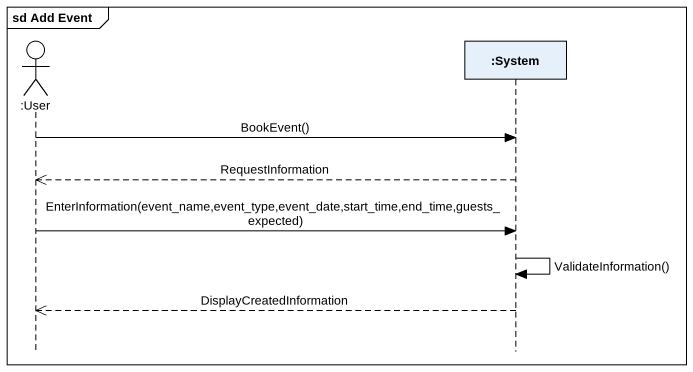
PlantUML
@startuml
mainframe sd Add Event
hide footbox
actor ":User" as User
participant ":System" as System

User -> System : BookEvent()
System -->> User : RequestInformation
User -> System : EnterInformation(event_name,event_type,event_date,start_time,end_time,guests_expected)
System -> System : ValidateInformation()
System -->> User : DisplayCreatedInformation
@enduml
